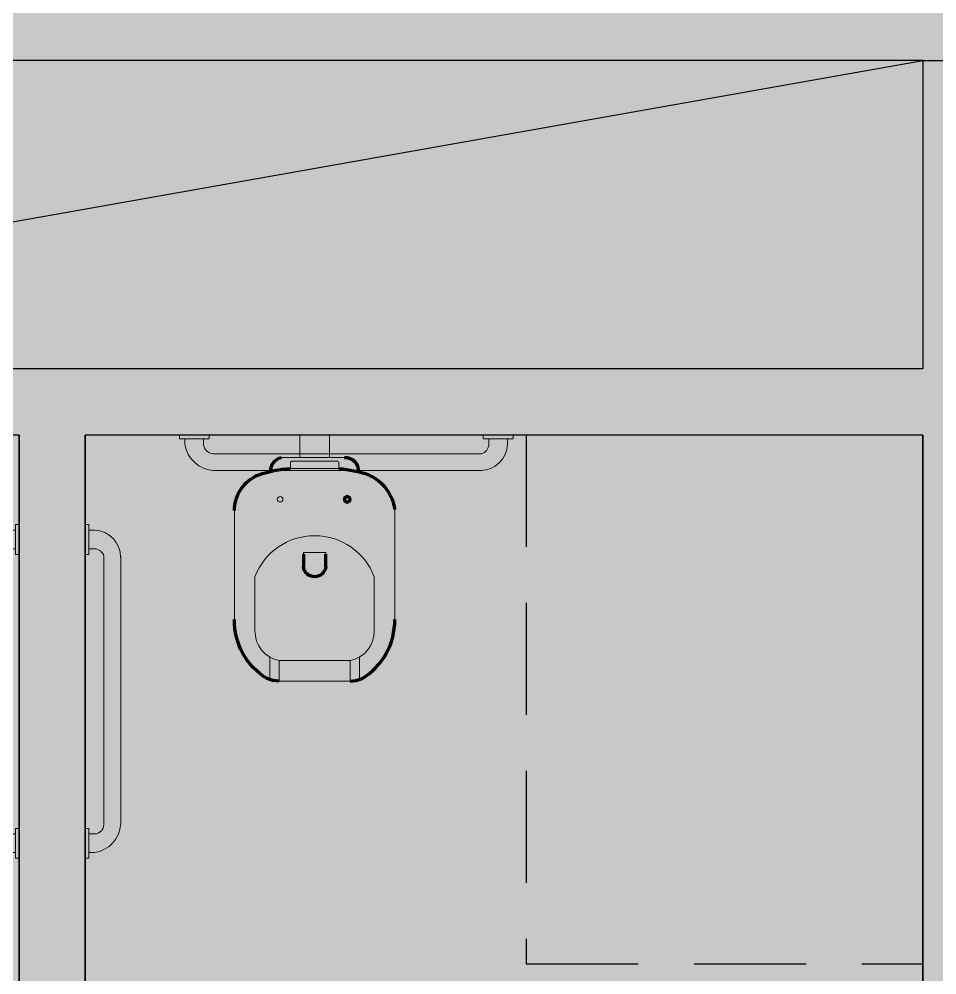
# Model space of a CAD drawing. Header units: centimetres. Extents: x 0 to 1814864, y -139216 to 99734.
# Drawn here: x 854933.8 to 855142, y 12090.5 to 12307.4 of the extents above; entities that cross this region are included whole.
import ezdxf

# ---------------------------------------------------------------- set-up
doc = ezdxf.new("R2010")
doc.units = ezdxf.units.CM
doc.header["$LTSCALE"] = 4
doc.linetypes.add('DASHED2', pattern=[9.525, 6.35, -3.175])
for name, color, linetype in [('0.2', 2, 'Continuous'), ('0.4', 4, 'Continuous'), ('0.6', 6, 'Continuous'), ('PDF1_PH - Metal', 253, 'Continuous'), ('PROJEÇÕES', 1, 'DASHED2')]:
    doc.layers.add(name, color=color, linetype=linetype)
doc.layers.add('PDF1_PH - Alv Construir', color=6, linetype='Continuous', lineweight=40)

# ---------------------------------------------------------------- blocks, each defined once
blk = doc.blocks.new('Barra 3')
at = {"layer": 'PDF1_PH - Metal', "lineweight": 9}
for points in [[(19245.14, 25719.84), (19252, 25719.84), (19252, 25718.98), (19245.14, 25718.98)], [(19315, 25719.84), (19321.85, 25719.84), (19321.85, 25718.98), (19315, 25718.98)]]:
    blk.add_lwpolyline(points, close=True, dxfattribs=at)
for points in [[(19246.43, 25717.69), (19246.43, 25718.98)], [(19250.71, 25717.69), (19250.71, 25718.98)], [(19316.28, 25717.69), (19316.28, 25718.98)], [(19320.57, 25717.69), (19320.57, 25718.98)], [(19252.86, 25715.55), (19314.57, 25715.55)], [(19252.86, 25711.69), (19314.57, 25711.69)]]:
    blk.add_lwpolyline(points, dxfattribs=at)
for centre, radius, start, end in [((19253.42, 25718.76), 7.08, 188.6936, 267.1299), ((19253.01, 25717.84), 2.3, 183.7735, 266.2236), ((19314.35, 25717.92), 6.22, 270.0361, 357.9477), ((19314, 25717.77), 2.29, 284.5016, 358.1815)]:
    blk.add_arc(centre, radius, start, end, dxfattribs=at)
blk = doc.blocks.new('bacia sanit')
at = {"layer": 'PDF1_PH - Metal', "lineweight": 9}
for points in [[(16873.71, 24771.42), (16899, 24771.42)], [(16889.14, 24766.71), (16889.57, 24766.71), (16890, 24766.71), (16890.43, 24766.71), (16890.85, 24766.71), (16899.43, 24766.71), (16899.85, 24766.71), (16900.28, 24766.71), (16900.71, 24766.71), (16901.14, 24766.71), (16901.57, 24766.71)], [(16912.79, 24763.28), (16907.67, 24763.28)], [(16861.71, 24745.85), (16861.71, 24746.14), (16861.71, 24759.85), (16861.71, 24760.71)], [(16908.43, 24761.14), (16912.71, 24761.14), (16913.14, 24761.14)], [(16908.43, 24761.14), (16908.43, 24760.71), (16908.43, 24760.28), (16908.43, 24759.85), (16908.43, 24759.42), (16908.43, 24758.99), (16908.43, 24758.57), (16908.43, 24758.14), (16908.43, 24757.71), (16908.43, 24757.28), (16908.43, 24756.85), (16908.43, 24756.42)], [(16913.14, 24761.14), (16913.14, 24760.71), (16913.14, 24760.28), (16913.14, 24759.85), (16913.14, 24759.42), (16913.14, 24758.99), (16913.14, 24758.57), (16913.14, 24758.14), (16913.14, 24757.71), (16913.14, 24757.28), (16913.14, 24756.85), (16913.14, 24756.42), (16913.14, 24756), (16913.14, 24755.57), (16913.14, 24755.14), (16913.14, 24754.71), (16913.14, 24754.28), (16913.14, 24753.85), (16913.14, 24753.42), (16913.14, 24753), (16913.14, 24752.57), (16913.14, 24752.14), (16913.14, 24751.71), (16913.14, 24751.28), (16913.14, 24750.85), (16913.14, 24750.42), (16913.14, 24750), (16913.14, 24749.57), (16913.14, 24749.14), (16913.14, 24748.71), (16913.14, 24748.28), (16913.14, 24747.85), (16913.14, 24747.42), (16913.14, 24747), (16913.14, 24746.57), (16913.14, 24746.14), (16913.14, 24745.71), (16913.14, 24745.28), (16913.14, 24744.85)], [(16862.57, 24758.14), (16862.57, 24757.71), (16862.57, 24757.28), (16862.57, 24748.71), (16862.57, 24748.28), (16862.57, 24747.85)], [(16863, 24747.42), (16863, 24747.42), (16863.43, 24747.42), (16863.85, 24747.42), (16864.28, 24747.42), (16864.28, 24753), (16864.28, 24758.57), (16863.85, 24758.57), (16863.43, 24758.57), (16863, 24758.57)], [(16861.71, 24756.42), (16856.57, 24756.42)], [(16884.43, 24750.42), (16884, 24750.42), (16883.57, 24750.42), (16883.57, 24750.85), (16883.57, 24751.28), (16883.57, 24751.71), (16883.57, 24752.14), (16883.57, 24752.57), (16883.57, 24753), (16883.57, 24753.42), (16883.57, 24753.85), (16883.57, 24754.28), (16883.57, 24754.71), (16883.57, 24755.14), (16883.57, 24755.57), (16884, 24755.57), (16884, 24755.57)], [(16908.43, 24756.42), (16908.43, 24756), (16908.43, 24755.57), (16908.43, 24755.14), (16908.43, 24754.71), (16908.43, 24754.28), (16908.43, 24753.85), (16908.43, 24753.42), (16908.43, 24753), (16908.43, 24752.57), (16908.43, 24752.14), (16908.43, 24751.71), (16908.43, 24751.28), (16908.43, 24750.85), (16908.43, 24750)], [(16861.71, 24749.57), (16856.57, 24749.57)], [(16908.43, 24750), (16908.43, 24749.57), (16908.43, 24749.14), (16908.43, 24748.71), (16908.43, 24748.28), (16908.43, 24747.85), (16908.43, 24747.42), (16908.43, 24747), (16908.43, 24746.57), (16908.43, 24746.14), (16908.43, 24745.71), (16908.43, 24745.28), (16908.43, 24744.85)], [(16908.43, 24744.85), (16912.71, 24744.85), (16913.14, 24744.85)], [(16908.43, 24744.85), (16912.71, 24744.85), (16913.14, 24744.85)], [(16912.79, 24742.71), (16907.61, 24742.71)], [(16901.57, 24739.28), (16901.14, 24739.28), (16900.71, 24739.28), (16900.28, 24739.28), (16899.43, 24739.28), (16890.85, 24739.28), (16890.43, 24739.28), (16890, 24739.28), (16889.57, 24739.28), (16889.14, 24739.28)], [(16899, 24734.57), (16873.71, 24734.57)]]:
    blk.add_lwpolyline(points, dxfattribs=at)
at = {"layer": 'PDF1_PH - Metal', "lineweight": 211}
for points in [[(16913.14, 24761.14, 0.086524), (16912.56, 24763.93, 0.264906), (16899, 24771.42)], [(16913.14, 24744.85, -0.086524), (16912.56, 24742.06, -0.264906), (16899, 24734.57)]]:
    blk.add_lwpolyline(points, format="xyb", dxfattribs=at)
blk.add_lwpolyline([(16889.14, 24753), (16889.14, 24753), (16889.14, 24753)], dxfattribs=at)
at = {"layer": 'PDF1_PH - Metal', "lineweight": 9}
blk.add_circle((16871.35, 24760.92), 0.643, dxfattribs=at)
at = {"layer": 'PDF1_PH - Metal', "lineweight": 211}
blk.add_circle((16871.35, 24745.5), 0.643, dxfattribs=at)
for centre, radius, start, end in [((16873.98, 24762.47), 8.95, 90.3217, 157.8056), ((16890.78, 24757.22), 26.53, 161.0139, 177.0973), ((16864.8, 24759.86), 3.2, 88.1661, 164.6032), ((16885.38, 26015.07), 1259.51, 269.93472, 270.06528), ((16886.55, 24753), 2.59, 275.8679, 84.1321), ((16885.38, 23700.83), 1049.59, 89.92167, 90.07833), ((16892.2, 24749.58), 28, 184.427, 198.8013), ((16864.77, 24745.99), 3.06, 177.2926, 274.2593), ((16875.2, 24744.92), 10.46, 204.627, 261.8049)]:
    blk.add_arc(centre, radius, start, end, dxfattribs=at)
at = {"layer": 'PDF1_PH - Metal', "lineweight": 9}
for centre, radius, start, end in [((16894.4, 24753), 14.69, 110.9822, 249.0178), ((16901.65, 24759.8), 6.91, 11.172, 90.6439), ((16863, 24758.14), 0.429, 90, 180), ((16863, 24747.85), 0.429, 180, 270), ((16901.65, 24746.19), 6.91, 269.3561, 348.828)]:
    blk.add_arc(centre, radius, start, end, dxfattribs=at)

msp = doc.modelspace()

# ---------------------------------------------------------------- hatches: boundary and pattern name
at = {"layer": '0.2', "true_color": 0x000000}
h = msp.add_hatch(color=18, dxfattribs=at)
h.dxf.hatch_style = 1
h.paths.add_polyline_path([(853733.768, 12513.013), (853693.768, 12513.013), (853693.768, 12488.013), (853708.768, 12488.013), (853708.768, 12498.013), (853733.768, 12498.013)])
h.paths.add_polyline_path([(854753.768, 11998.013), (854743.768, 11998.013), (854743.768, 12213.013), (854933.768, 12213.013), (854933.768, 11998.013), (854923.768, 11998.013), (854923.768, 11983.013), (854948.768, 11983.013), (854958.768, 11983.013), (854958.768, 11998.013), (854948.768, 11998.013), (854948.768, 12213.013), (855138.768, 12213.013), (855138.768, 11998.013), (855128.768, 11998.013), (855128.768, 11983.013), (855153.768, 11983.013), (856023.768, 11983.013), (856023.768, 11998.013), (855153.768, 11998.013), (855153.768, 12298.013), (855138.768, 12298.013), (855138.768, 12228.013), (854933.768, 12228.013), (854743.768, 12228.013), (854743.768, 12298.013), (854728.768, 12298.013), (854728.768, 11998.013), (853708.768, 11998.013), (853708.768, 12328.013), (853701.268, 12328.013), (853693.768, 12328.013), (853693.768, 11983.013), (854743.768, 11983.013), (854753.768, 11983.013)])
h.paths.add_polyline_path([(854821.268, 12513.013), (854743.768, 12513.013), (854703.768, 12513.013), (854703.768, 12498.013), (854728.768, 12498.013), (854821.268, 12498.013)])
h.paths.add_polyline_path([(855178.768, 12513.013), (855138.768, 12513.013), (855061.268, 12513.013), (855061.268, 12498.013), (855153.768, 12498.013), (855178.768, 12498.013)])
h.paths.add_polyline_path([(856683.768, 11998.013), (856683.768, 12048.013), (856668.768, 12048.013), (856668.768, 11998.013), (856298.768, 11998.013), (856298.768, 11983.013), (856353.768, 11983.013), (856353.768, 11791.695), (856368.768, 11791.695), (856368.768, 11983.013), (856668.768, 11983.013), (856668.768, 11885.513), (856683.768, 11885.513)])
h.paths.add_polyline_path([(856683.768, 11685.513), (856668.768, 11685.513), (856668.768, 11588.013), (856368.768, 11588.013), (856368.768, 11598.013), (856353.768, 11598.013), (856353.768, 11573.013), (856683.768, 11573.013)])
h.paths.add_polyline_path([(856368.768, 11791.695), (856353.768, 11791.695), (856353.768, 11718.013), (856368.768, 11718.013)])
h.paths.add_polyline_path([(856088.768, 11724.879), (856063.768, 11724.879), (856063.768, 11709.879), (856073.768, 11709.879), (856073.768, 11179.879), (856023.768, 11179.879), (856023.768, 11164.879), (856088.768, 11164.879)])
h.paths.add_polyline_path([(855843.768, 11179.879), (855793.768, 11179.879), (855793.768, 11709.879), (855963.768, 11709.879), (855963.768, 11724.879), (855778.768, 11724.879), (855768.768, 11724.879), (855768.768, 11709.879), (855778.768, 11709.879), (855778.768, 11179.879), (855703.768, 11179.879), (855703.768, 11164.879), (855793.768, 11164.879), (855843.768, 11164.879)])
h.paths.add_polyline_path([(855303.768, 11179.879), (855228.768, 11179.879), (855228.768, 11709.879), (855608.768, 11709.879), (855608.768, 11717.379), (855608.768, 11724.879), (855213.768, 11724.879), (855203.768, 11724.879), (855203.768, 11709.879), (855213.768, 11709.879), (855213.768, 11179.879), (855178.768, 11179.879), (855178.768, 11164.879), (855228.768, 11164.879), (855303.768, 11164.879)])
h.paths.add_polyline_path([(854998.768, 11179.879), (854963.768, 11179.879), (854963.768, 11709.879), (855103.768, 11709.879), (855103.768, 11724.879), (854948.768, 11724.879), (854938.768, 11724.879), (854938.768, 11709.879), (854948.768, 11709.879), (854948.768, 11179.879), (854898.768, 11179.879), (854898.768, 11164.879), (854963.768, 11164.879), (854998.768, 11164.879)])
h.paths.add_polyline_path([(854718.768, 11179.879), (854668.768, 11179.879), (854668.768, 11709.879), (854838.768, 11709.879), (854838.768, 11724.879), (854653.768, 11724.879), (854643.768, 11724.879), (854643.768, 11709.879), (854653.768, 11709.879), (854653.768, 11179.879), (854563.768, 11179.879), (854563.768, 11164.879), (854668.768, 11164.879), (854718.768, 11164.879)])
h.paths.add_polyline_path([(854363.768, 11179.879), (854273.768, 11179.879), (854273.768, 11709.879), (854543.768, 11709.879), (854543.768, 11724.879), (854258.768, 11724.879), (854248.768, 11724.879), (854248.768, 11709.879), (854258.768, 11709.879), (854258.768, 11179.879), (854133.768, 11179.879), (854133.768, 11164.879), (854273.768, 11164.879), (854363.768, 11164.879)])
h.paths.add_polyline_path([(853833.768, 11179.879), (853708.768, 11179.879), (853708.768, 11709.879), (854088.768, 11709.879), (854088.768, 11717.379), (854088.768, 11724.879), (853693.768, 11724.879), (853693.768, 11164.879), (853833.768, 11164.879)])
h.paths.add_polyline_path([(853751.971, 10290.21), (853659.471, 10290.21), (853659.471, 10870.21), (853669.471, 10870.21), (853669.471, 10885.21), (853644.471, 10885.21), (853644.471, 10605.21), (853634.471, 10605.21), (853634.471, 10590.21), (853644.471, 10590.21), (853644.471, 10290.21), (853444.471, 10290.21), (853444.471, 10590.21), (853544.471, 10590.21), (853544.471, 10605.21), (853429.471, 10605.21), (853429.471, 10275.21), (853659.471, 10275.21), (853751.971, 10275.21)])
h.paths.add_polyline_path([(854259.471, 10870.21), (854269.471, 10870.21), (854269.471, 10885.21), (854244.471, 10885.21), (854114.471, 10885.21), (854114.471, 10870.21), (854244.471, 10870.21), (854244.471, 10290.21), (854151.971, 10290.21), (854151.971, 10275.21), (854259.471, 10275.21), (854329.471, 10275.21), (854329.471, 10290.21), (854259.471, 10290.21)])
h.paths.add_polyline_path([(853914.471, 10885.21), (853769.471, 10885.21), (853769.471, 10870.21), (853914.471, 10870.21)])
h.paths.add_polyline_path([(854564.471, 10885.21), (854369.471, 10885.21), (854369.471, 10870.21), (854564.471, 10870.21)])
h.paths.add_polyline_path([(854609.471, 10290.21), (854529.471, 10290.21), (854529.471, 10275.21), (854609.471, 10275.21)])
h.paths.add_polyline_path([(855414.471, 10290.21), (855274.471, 10290.21), (855274.471, 10870.21), (855284.471, 10870.21), (855284.471, 10885.21), (855259.471, 10885.21), (855064.471, 10885.21), (855064.471, 10870.21), (855259.471, 10870.21), (855259.471, 10290.21), (854909.471, 10290.21), (854909.471, 10275.21), (855274.471, 10275.21), (855414.471, 10275.21)])
h.paths.add_polyline_path([(855809.471, 10870.21), (855819.471, 10870.21), (855819.471, 10885.21), (855794.471, 10885.21), (855384.471, 10885.21), (855384.471, 10870.21), (855794.471, 10870.21), (855794.471, 10290.21), (855654.471, 10290.21), (855654.471, 10275.21), (855809.471, 10275.21), (855919.471, 10275.21), (855919.471, 10290.21), (855809.471, 10290.21)])
h.paths.add_polyline_path([(856144.471, 10885.21), (855919.471, 10885.21), (855919.471, 10870.21), (856129.471, 10870.21), (856129.471, 10290.21), (856019.471, 10290.21), (856019.471, 10275.21), (856144.471, 10275.21)])
h.paths.add_polyline_path([(853126.768, 12268.013), (853126.768, 12498.013), (853316.768, 12498.013), (853316.768, 12268.013)], flags=16)
h.paths.add_polyline_path([(853261.268, 12259.513), (853261.268, 12263.513), (853259.768, 12263.513), (853259.768, 12263.313), (853261.068, 12263.313), (853261.068, 12259.713), (853214.468, 12259.713), (853214.468, 12263.313), (853215.768, 12263.313), (853215.768, 12263.513), (853214.268, 12263.513), (853214.268, 12259.513)])
h.paths.add_polyline_path([(853309.268, 12266.513), (853309.268, 12268.013), (853216.268, 12268.013), (853216.268, 12266.513)], flags=0)
h.paths.add_polyline_path([(853157.268, 12268.013), (853309.268, 12268.013), (853309.268, 12259.013), (853307.768, 12259.013), (853307.768, 12258.813), (853309.068, 12258.813), (853309.068, 12253.213), (853259.468, 12253.213), (853259.468, 12258.813), (853260.768, 12258.813), (853260.768, 12259.013), (853259.268, 12259.013), (853259.268, 12253.013), (853331.768, 12253.013), (853331.768, 12513.013), (853111.768, 12513.013), (853111.768, 12253.013), (853157.268, 12253.013), (853157.268, 12259.013)])
h.paths.add_polyline_path([(856153.768, 12488.013), (856168.768, 12488.013), (856168.768, 12498.013), (856668.768, 12498.013), (856668.768, 12448.013), (856683.768, 12448.013), (856683.768, 12513.013), (856153.768, 12513.013), (856128.768, 12513.013), (856128.768, 12498.013), (856153.768, 12498.013)])
at = {"layer": '0.4', "true_color": 0xf8f3ec}
h = msp.add_hatch(color=7, dxfattribs=at)
h.dxf.hatch_style = 1
h.paths.add_polyline_path([(865654.487, 6328.003), (865654.487, 15549.552), (844265.68, 15549.552), (844265.68, 6328.003)])

# ---------------------------------------------------------------- linework, layer by layer
at = {"layer": '0.2'}
for p, q in [((855138.768, 12298.013), (854743.768, 12298.013)), ((854743.768, 12228.013), (855138.768, 12298.013))]:
    msp.add_line(p, q, dxfattribs=at)
at = {"layer": '0.6'}
msp.add_line((855138.768, 12298.013), (855153.768, 12298.013), dxfattribs=at)
for points in [[(855138.768, 12298.013), (855138.768, 12228.013)], [(854948.768, 12228.013), (854743.768, 12228.013)], [(855138.768, 12228.013), (854933.768, 12228.013)], [(854843.768, 11998.013), (854933.768, 11998.013), (854933.768, 12213.013), (854743.768, 12213.013), (854743.768, 11998.013), (854753.768, 11998.013)], [(854933.768, 12213.013), (854933.768, 11998.013)], [(854948.768, 11998.013), (854948.768, 12213.013)], [(855128.768, 11998.013), (855138.768, 11998.013), (855138.768, 12213.013), (854948.768, 12213.013), (854948.768, 11998.013), (855038.768, 11998.013)], [(855138.768, 12213.013), (855138.768, 11998.013)]]:
    msp.add_lwpolyline(points, dxfattribs=at)
at = {"layer": 'PROJEÇÕES', "color": 250}
msp.add_lwpolyline([(855048.768, 12213.013), (855048.768, 12093.013), (855138.768, 12093.013), (855138.768, 12213.013)], close=True, dxfattribs=at)

# ---------------------------------------------------------------- block references
at = {"layer": 'PDF1_PH - Alv Construir', "xscale": 0.9870452279999999, "yscale": 0.9870452279999999, "zscale": 0.9870452279999999}
msp.add_blockref('Barra 3', (835974.288, -13173.628, 77800), dxfattribs=at)
at = {"layer": 'PDF1_PH - Alv Construir', "yscale": 0.9870452279999995, "zscale": 0.9870452279999995}
for name, p, xscale, rotation in [('bacia sanit', (879433.124, 28851.208), -0.9870452279999995, 90), ('Barra 3', (829547.128, -6878.837), -0.9870452279999995, 270), ('Barra 3', (880335.409, -6878.837), 0.9870452279999995, 90.00000000000001)]:
    msp.add_blockref(name, p, dxfattribs=dict(at, xscale=xscale, rotation=rotation))

doc.saveas('drawing.dxf')
